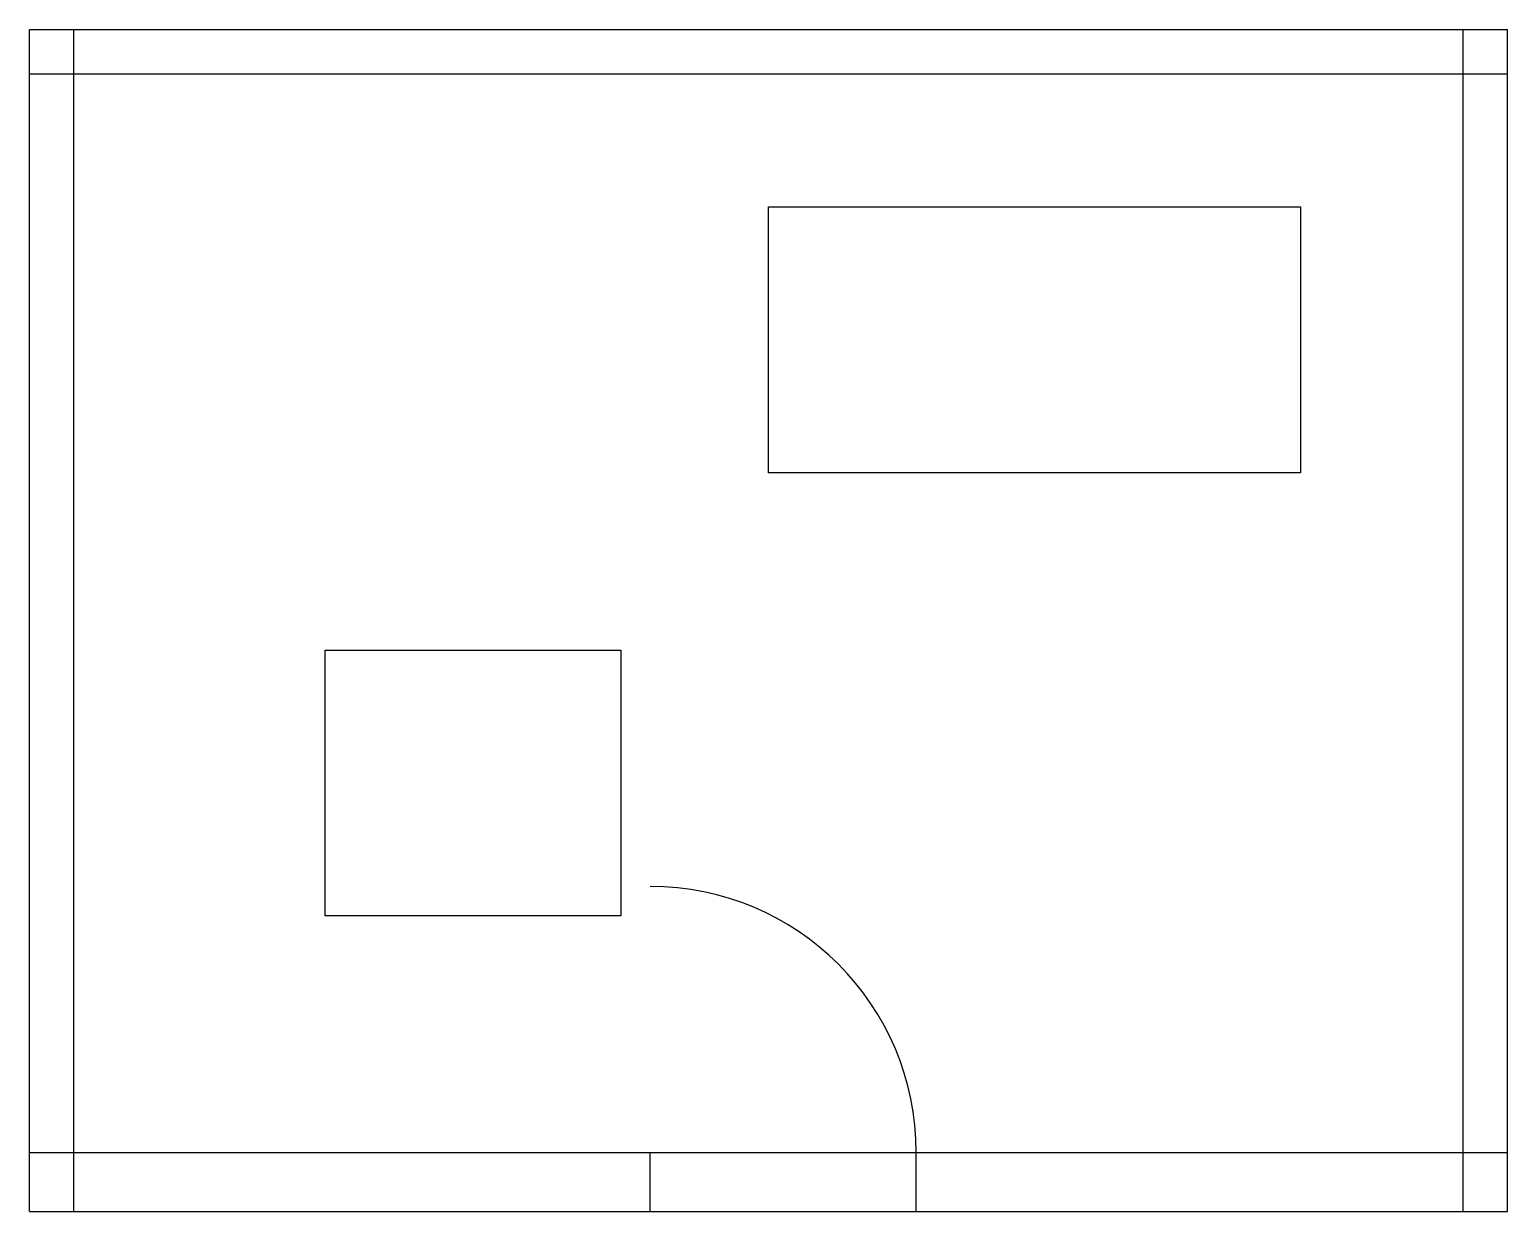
# Model space of a CAD drawing. Header units: millimetres. Extents: x 0 to 5000, y 700 to 4700.
import ezdxf

# ---------------------------------------------------------------- set-up
doc = ezdxf.new("R2010")
doc.units = ezdxf.units.MM

msp = doc.modelspace()

# ---------------------------------------------------------------- linework, layer by layer
at = {"layer": 'Doors'}
for p, q in [((2100, 700), (2100, 900)), ((3000, 700), (3000, 900))]:
    msp.add_line(p, q, dxfattribs=at)
msp.add_arc((2100, 900), 900, 0, 90, dxfattribs=at)
at = {"layer": 'Furniture'}
for points in [[(2500, 3200), (2500, 4100), (4300, 4100), (4300, 3200), (2500, 3200)], [(1000, 1700), (1000, 2600), (2000, 2600), (2000, 1700), (1000, 1700)]]:
    msp.add_lwpolyline(points, close=True, dxfattribs=at)
at = {"layer": 'Walls'}
for p, q in [((0, 4700), (5000, 4700)), ((0, 700), (0, 4700)), ((150, 700), (150, 4700)), ((4850, 700), (4850, 4700)), ((5000, 700), (5000, 4700)), ((0, 4550), (5000, 4550)), ((0, 900), (5000, 900)), ((0, 700), (5000, 700))]:
    msp.add_line(p, q, dxfattribs=at)

doc.saveas('drawing.dxf')
